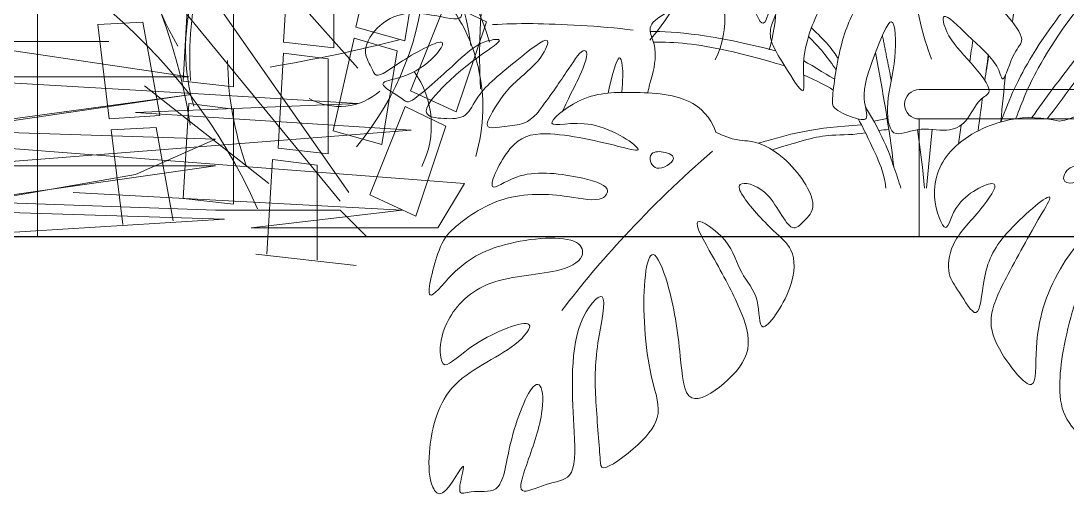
# Model space of a CAD drawing. Header units: metres. Extents: x -44 to 358, y -286 to 66.
# Drawn here: x 193.536 to 194.603, y 25.735 to 26.221 of the extents above; entities that cross this region are included whole.
import ezdxf

# ---------------------------------------------------------------- set-up
doc = ezdxf.new("R2010")
doc.units = ezdxf.units.M
doc.header["$LTSCALE"] = 0.3
for name, color, linetype, lineweight in [('A-WALL', 7, 'Continuous', 30), ('EL0', 7, 'Continuous', 15), ('EL1', 150, 'Continuous', 13)]:
    doc.layers.add(name, color=color, linetype=linetype, lineweight=lineweight)
doc.layers.add('matas', color=74, linetype='Continuous', lineweight=0, transparency=0.6)

# ---------------------------------------------------------------- blocks, each defined once
blk = doc.blocks.new('A$C87c00ffc')
for p, q in [((492.59, 283.73), (488.24, 315.85)), ((497.72, 283.73), (501.05, 315.93)), ((492.59, 283.73), (494.36, 265.57)), ((497.72, 283.73), (495.97, 265.57))]:
    blk.add_line(p, q)
for points, knots in [([(439.12, 549.59), (431.7, 550.49), (414.59, 557.91), (379.45, 543.37), (343.43, 498.39), (348.65, 490.14), (348.64, 473.45), (362.06, 490.4), (404.83, 516.27), (423.32, 513.62), (388.08, 497.52), (340.24, 462.65), (343.36, 430.48), (358.06, 392.87), (365.53, 449.03), (385.96, 476.15), (438.91, 497.31), (412.17, 479.93), (378.91, 437.14), (359.61, 403.75), (363.73, 387.17), (374.1, 371.2), (394.29, 338.08), (386.72, 378.58), (404.63, 424.13), (427.56, 457.43), (457.57, 477.55), (463.27, 462.97), (437.86, 427.35), (421.83, 393.49), (414.82, 343.8), (415.4, 333.56), (432.23, 325.97), (448.26, 322.29), (439.07, 345.51), (449.74, 375.77), (468.79, 424.79), (470.78, 372.45), (460.8, 342.82), (463.91, 305.92), (488.91, 319.22), (513.27, 312.9), (531.7, 321.45), (539.72, 342.58), (555.79, 347.73), (533.05, 375.04), (513.11, 395.58), (507.22, 421.2), (534.3, 393.46), (558.04, 373.18), (561.64, 351.62), (570.14, 383.83), (582.52, 392.67), (563.69, 416.35), (542.8, 437.18), (497.79, 453.25), (485.03, 483.05), (526.85, 469.79), (548.92, 437.01), (574.33, 428.1), (602.5, 410.33), (585.76, 442.47), (596.65, 468.44), (571.24, 493.62), (514.74, 502.26), (487.59, 505.11), (503.46, 517.29), (542.39, 516.82), (587.29, 510.82), (593.12, 484.16), (603.21, 510.47), (592.83, 533.29), (558.99, 547.31), (530.2, 539.06), (503.07, 528.71), (512.92, 540.41), (541.93, 555.43), (577.02, 549.5), (596.72, 544.81), (581.21, 560.85), (568.23, 577.87), (541.4, 572.58), (520.6, 556.69), (499.73, 554.25), (505.62, 567.4), (522.15, 567.63), (533.66, 572.27), (519.38, 584), (496.94, 580.37), (466.04, 564.92), (457.59, 550.69), (445.43, 548.83), (439.12, 549.59)], [0, 0, 0, 0, 0.272521, 0.61855, 1.026394, 1.192935, 1.373325, 1.583339, 1.9963, 2.158541, 2.458742, 2.891853, 3.208193, 3.472928, 3.811764, 4.178448, 4.525299, 4.739065, 5.174252, 5.51633, 5.7271, 5.990861, 6.266567, 6.538183, 6.943359, 7.314068, 7.614468, 7.771844, 8.129865, 8.498944, 8.884728, 9.049159, 9.286346, 9.47219, 9.701249, 10.048995, 10.367124, 10.677452, 11.030106, 11.315684, 11.566919, 11.848468, 12.088341, 12.348553, 12.53216, 12.831125, 13.15869, 13.363684, 13.654521, 13.99651, 14.174586, 14.447695, 14.655377, 14.931311, 15.249212, 15.638952, 15.874957, 16.182013, 16.541093, 16.844997, 17.094034, 17.360619, 17.651149, 17.956542, 18.395052, 18.635436, 18.818014, 19.179488, 19.551909, 19.764638, 19.996721, 20.274044, 20.596394, 20.919591, 21.172562, 21.321779, 21.643989, 21.990527, 22.180985, 22.396993, 22.657452, 22.930066, 23.230174, 23.44332, 23.600695, 23.833449, 23.99288, 24.188392, 24.459049, 24.785503, 25.006091, 25.237614, 25.237614, 25.237614, 25.237614]), ([(453.95, 536.14), (462.98, 519.88), (480, 488.08), (488.26, 408.92), (496.62, 387.32), (500.3, 376.28)], [0, 0, 0, 0, 0.418275, 0.908358, 1.239242, 1.239242, 1.239242, 1.239242]), ([(256.75, 347.4), (257.9, 353.38), (262.39, 366.74), (263.67, 377.33), (262.41, 389.03), (260.93, 393.29), (255.67, 406.46), (274.46, 416.69), (287.67, 428.31), (286.08, 442.38), (271.97, 465.49), (264.34, 447.87), (252.19, 430.35), (251.82, 450.04), (256.96, 477.52), (229.07, 482.16), (210.22, 483.86), (225.35, 466.89), (228.6, 455.22), (221.62, 438.51), (215.44, 444.47), (214.2, 468.72), (195.55, 488.66), (175.43, 483.31), (153.55, 481.7), (181.49, 468.56), (188.78, 448.15), (187.87, 432.44), (179.49, 437.01), (174.33, 454.79), (152.1, 475.65), (132.19, 479.32), (104.73, 467.58), (90.46, 457.28), (115.73, 462.72), (136.38, 453.68), (146.9, 440.66), (155.14, 428), (153.47, 415.69), (139.82, 420.55), (129.38, 420.5), (116.01, 436.04), (104.41, 446.89), (86.26, 446.17), (79.2, 444.35), (68.26, 434.64), (66.77, 429.99), (82.01, 426.06), (97.55, 421.2), (97.28, 410.76), (85.68, 410.81), (51.79, 419.42), (26.19, 408.2), (10.07, 384.22), (19.51, 370.41), (23.18, 357.96), (44.48, 375.61), (87.77, 398.35), (72.83, 375.52), (49.37, 359.9), (20.74, 356.87), (44.22, 344.27), (49.7, 338.53), (58.44, 342.69), (94.73, 375.54), (111.76, 391.52), (136.68, 395.42), (109.44, 377.71), (81.91, 355.34), (59.22, 327.78), (82.51, 324.85), (102.36, 325.35), (110.01, 347.8), (141.05, 372.48), (176.06, 401.15), (164.91, 373.27), (135.86, 353.39), (124.2, 333.13), (118.58, 321.4), (118.56, 316.45), (129.92, 318.38), (146.57, 319.99), (153.31, 322.41), (160.76, 328.31), (163.39, 331.95)], [-17.595106, -17.595106, -17.595106, -17.595106, -17.524917, -17.223766, -17.223766, -17.075247, -16.887617, -16.641986, -16.413191, -16.204658, -15.95576, -15.74662, -15.528546, -15.333474, -15.052816, -14.77351, -14.57988, -14.358687, -14.147918, -13.938374, -13.821655, -13.547143, -13.27157, -13.01315, -12.81607, -12.563087, -12.288014, -12.099129, -11.971291, -11.730476, -11.426743, -11.179075, -10.866032, -10.696318, -10.46227, -10.189439, -9.961715, -9.744248, -9.581787, -9.392495, -9.20971, -8.964162, -8.738549, -8.512097, -8.353293, -8.143892, -8.047721, -7.835944, -7.61053, -7.468557, -7.300535, -6.971001, -6.674921, -6.395291, -6.176973, -6.017012, -5.734624, -5.391437, -5.188963, -4.86482, -4.63148, -4.395972, -4.238404, -4.085507, -3.695271, -3.399704, -3.196214, -2.945631, -2.574954, -2.29286, -2.071797, -1.830357, -1.580742, -1.205135, -0.892568, -0.672585, -0.330016, 0, 0, 0.122104, 0.295807, 0.528462, 0.680898, 0.886535, 0.886535, 0.886535, 0.886535]), ([(559.96, 322.53), (567.23, 342.37), (584.33, 381.38), (623.77, 432.78), (646.93, 454.87)], [0, 0, 0, 0, 0.4458417, 0.9945318, 0.9945318, 0.9945318, 0.9945318]), ([(572.94, 325.31), (578.3, 340.17), (589.86, 369.76), (625.99, 422.77), (647.98, 445.62)], [0, 0, 0, 0, 0.3855041, 0.9316568, 0.9316568, 0.9316568, 0.9316568]), ([(569.8, 408.29), (570.3, 411.59), (571.26, 417.88), (572.32, 424.5), (572.83, 427.63)], [0.49949551, 0.49949551, 0.49949551, 0.49949551, 0.55037512, 0.59413982, 0.59413982, 0.59413982, 0.59413982]), ([(586.47, 326.17), (598.35, 342.8), (622.79, 375.58), (645.21, 403.51), (656.64, 417.3)], [0, 0, 0, 0, 0.4384864, 0.848948, 0.848948, 0.848948, 0.848948]), ([(123.35, 406.03), (134.97, 406.6), (158.23, 407.65), (215.8, 404.92), (244.33, 401.31)], [0, 0, 0, 0, 0.3308197, 0.8509422, 0.8509422, 0.8509422, 0.8509422]), ([(599.65, 325.12), (613.16, 342.66), (639.44, 378.31), (653.66, 398.78), (660.71, 409.05)], [0, 0, 0, 0, 0.4563858, 0.7988091, 0.7988091, 0.7988091, 0.7988091]), ([(397.23, 403.23), (402.83, 398.06), (412.82, 387.91), (418.09, 380.47), (420.32, 376.82)], [0.6827404, 0.6827404, 0.6827404, 0.6827404, 0.8275586, 0.9742991, 0.9742991, 0.9742991, 0.9742991]), ([(261.67, 391.01), (279.84, 391.13), (311.23, 388.59), (363.16, 373.99), (374.27, 370.68)], [0, 0, 0, 0, 0.4134617, 0.6786273, 0.6786273, 0.6786273, 0.6786273]), ([(183.78, 331.92), (191.26, 348.62), (197.5, 358.52), (206.94, 382.86), (199.38, 384.91), (186.11, 363.41), (172.58, 344.45), (162.96, 331.38)], [20.292188, 20.292188, 20.292188, 20.292188, 20.514999, 20.811649, 20.917432, 21.206824, 21.559474, 21.559474, 21.559474, 21.559474]), ([(234.43, 347.86), (235.42, 358.39), (235.49, 370.28), (232.08, 384.1), (226, 362.48), (222.72, 347.23)], [18.5036998, 18.5036998, 18.5036998, 18.5036998, 18.7031105, 18.8551371, 19.1308175, 19.1308175, 19.1308175, 19.1308175]), ([(610, 323.16), (624.18, 324.86), (633.51, 336.64), (650.2, 353.43), (667.48, 361.86), (676.49, 364.73)], [0, 0, 0, 0, 0.290679, 0.6272273, 0.9893973, 0.9893973, 0.9893973, 0.9893973]), ([(315.14, 313.83), (313.03, 321.48), (297.24, 345.52), (242.06, 348.68), (200.41, 347.08), (160.46, 313.4), (210.07, 329.07), (259.69, 294.04), (229.28, 302.45), (168.52, 316.58), (137.83, 306.6), (114.34, 255.81), (147.12, 282.16), (193.26, 276.91), (226.31, 267.78), (217.3, 252.69), (185.63, 260.11), (132.26, 262.68), (88.48, 231.57), (77.28, 216.79), (62.11, 158.18), (91.82, 198.57), (129.21, 220.57), (197.61, 226.51), (203.56, 204.58), (176.34, 190.81), (115.5, 190.3), (81.15, 152.77), (77.21, 123.96), (82.42, 108.12), (105.61, 135.09), (166.77, 158.53), (140.59, 124.2), (80.05, 101.89), (67.33, 40.6), (69.33, 10.34), (81.27, -3.65), (105.96, 45.15), (90.36, -0.88), (106.31, 7.39), (132.85, 1.22), (135.66, 46.39), (156.05, 98.8), (166.9, 96.53), (167.49, 68.75), (153.51, 31.43), (142.89, -0.8), (170.3, 13.23), (195.17, 15.33), (193.87, 59.84), (187.52, 144.95), (225.45, 187.07), (210.98, 126.46), (211.38, 86.17), (215.86, 34.78), (216.63, 20.38), (251.51, 45.62), (271.25, 72.21), (254.93, 108.98), (251.21, 185.88), (260.92, 218.12), (277.15, 178.88), (285, 126.13), (288.12, 74.49), (325.05, 97.73), (348.45, 126.21), (336.12, 164.29), (315.3, 202.29), (288.97, 248.17), (329, 220.42), (334.81, 192.3), (353.96, 173.18), (350.6, 131.42), (384.12, 181.08), (383.01, 213.89), (364.29, 228.29), (338.21, 256.56), (332.17, 272.33), (362.44, 266.74), (378.24, 224.28), (391.2, 237.93), (405.58, 251.6), (375.79, 295.38), (343.62, 308.34), (331.39, 305.84), (315.14, 313.83)], [0, 0, 0, 0, 0.329218, 0.757468, 1.160089, 1.480078, 1.822895, 2.219441, 2.444136, 2.919987, 3.261842, 3.612163, 3.889341, 4.314259, 4.623072, 4.796989, 5.116217, 5.554582, 5.966015, 6.249301, 6.61593, 6.91665, 7.341384, 7.801113, 8.00921, 8.304439, 8.764215, 9.169476, 9.481066, 9.656716, 9.98722, 10.398763, 10.669358, 11.146051, 11.594871, 11.918025, 12.100707, 12.418803, 12.693997, 12.87724, 13.147748, 13.524383, 13.956176, 14.084265, 14.370342, 14.770623, 15.045308, 15.314396, 15.587718, 15.948275, 16.514888, 16.834797, 17.205471, 17.623549, 18.03975, 18.197129, 18.548735, 18.881295, 19.242325, 19.773724, 20.03098, 20.341095, 20.809268, 21.167745, 21.490883, 21.843548, 22.192794, 22.612875, 22.945522, 23.258419, 23.585583, 23.895071, 24.175614, 24.548243, 24.885315, 25.165699, 25.536718, 25.720179, 25.99594, 26.360883, 26.55784, 26.794835, 27.198246, 27.54421, 27.778398, 27.778398, 27.778398, 27.778398]), ([(443.77, 335.02), (450.94, 324.11), (462.89, 299.67), (466.05, 290.09), (468.05, 283.73)], [1.518032, 1.518032, 1.518032, 1.518032, 1.7966685, 2.047222, 2.047222, 2.047222, 2.047222]), ([(437.44, 325.01), (440.81, 319.16), (448.63, 302.76), (453.92, 292.09), (457.06, 283.73)], [1.3462296, 1.3462296, 1.3462296, 1.3462296, 1.5073981, 1.7973206, 1.7973206, 1.7973206, 1.7973206]), ([(838.52, 259.69), (850.67, 257.1), (868.32, 251.99), (889.38, 232.65), (891.8, 190.28), (896.7, 157.68), (887.58, 174.38), (843.59, 196.06), (810.05, 218.57), (758.62, 228.28), (761.01, 212.76), (778.5, 196.11), (835.74, 180.75), (889.25, 166.4), (907.62, 137.3), (908.93, 114.31), (906.31, 76.8), (899.99, 103.23), (880.46, 113.73), (852.63, 134.42), (812.1, 147.56), (810.97, 128.84), (840.26, 105.39), (878.87, 79.89), (894.81, 58.75), (877.7, 36.83), (875.87, 4.88), (821.86, 11.45), (798.61, -0.16), (786.46, -0.59), (770.18, 28.88), (769.93, 82.73), (774.77, 130.28), (759.66, 146.69), (744.83, 103.07), (742.03, 29.39), (756.05, 2.07), (731.39, 8.03), (710.57, 11.13), (705.35, 34.55), (705.35, 90.36), (709.84, 169.02), (721.23, 209.01), (685.58, 213.68), (673.36, 149.67), (662.54, 70.51), (688.35, 18.97), (632.98, 46.18), (612.65, 69.07), (608.2, 101.58), (620.36, 167.17), (646.12, 221.93), (642.59, 238.45), (603.16, 192.94), (587.61, 136.34), (592.24, 81.78), (557.31, 125.18), (547.24, 154.58), (566.05, 192.32), (592.53, 239.87), (609.89, 268.42), (558.14, 224.65), (544.31, 193.43), (541.88, 146.08), (523.52, 178.4), (513.32, 190.9), (516.29, 220.13), (540.99, 243.74), (565.64, 278.96), (518.03, 256), (514.22, 219.78), (497.24, 262.64), (514.4, 303.89), (566.67, 328.63), (596.03, 326.37), (610, 323.16)], [-23.698064, -23.698064, -23.698064, -23.698064, -23.386206, -23.106144, -22.727417, -22.459126, -22.291716, -21.901343, -21.51238, -21.148949, -20.99171, -20.728806, -20.292728, -19.874337, -19.569676, -19.280216, -19.004898, -18.795933, -18.52885, -18.183044, -17.849833, -17.676, -17.336953, -16.943739, -16.684543, -16.407038, -16.126198, -15.741349, -15.454623, -15.286428, -14.986918, -14.560468, -14.173996, -13.987108, -13.653098, -13.147476, -12.900307, -12.664931, -12.412601, -12.16692, -11.744306, -11.230171, -10.908718, -10.662484, -10.238546, -9.708156, -9.384692, -9.024071, -8.703412, -8.399909, -7.930399, -7.494603, -7.35244, -6.968179, -6.497507, -6.180056, -5.843425, -5.524635, -5.169913, -4.73486, -4.518019, -4.13118, -3.756282, -3.454479, -3.189378, -2.949438, -2.670603, -2.320763, -2.045817, -1.714493, -1.447399, -1.151585, -0.778976, -0.367231, 0, 0, 0, 0]), ([(351.48, 304.17), (354.85, 305.12), (380.26, 312.32), (399.02, 317.61), (440.26, 319.88)], [0.4498377, 0.4498377, 0.4498377, 0.4498377, 0.5059699, 1.1186425, 1.1186425, 1.1186425, 1.1186425]), ([(363.47, 298.54), (389.47, 306.29), (406.9, 312.39), (434.27, 311.23), (443.62, 313.25)], [0.4751461, 0.4751461, 0.4751461, 0.4751461, 0.8443808, 1.0735185, 1.0735185, 1.0735185, 1.0735185]), ([(182.94, 160.58), (199.97, 182.8), (235.84, 225.92), (285.93, 274.7), (312.38, 297.42)], [0, 0, 0, 0, 0.532303, 1.126379, 1.126379, 1.126379, 1.126379]), ([(264.54, 282.81), (260.05, 283.85), (256.03, 295.33), (267.72, 298.3), (285.82, 292.12), (269.84, 281.58), (264.54, 282.81)], [0, 0, 0, 0, 0.1995846, 0.3811315, 0.5828697, 0.8183447, 0.8183447, 0.8183447, 0.8183447]), ([(457.06, 283.73), (457.97, 281.05), (459.57, 275.61), (460.83, 268.93), (461.27, 265.57)], [0, 0, 0, 0, 0.1631028, 0.3417599, 0.3417599, 0.3417599, 0.3417599]), ([(468.05, 283.73), (469.2, 280.68), (471.36, 274.53), (473.17, 268.57), (474.02, 265.57)], [0, 0, 0, 0, 0.1750683, 0.3462509, 0.3462509, 0.3462509, 0.3462509]), ([(614.96, 271.43), (612.18, 274.07), (618.09, 288.12), (636.48, 281.93), (637.75, 272.81), (618.51, 268.07), (614.96, 271.43)], [0, 0, 0, 0, 0.1986549, 0.4213086, 0.5547441, 0.8077649, 0.8077649, 0.8077649, 0.8077649])]:
    blk.add_open_spline(points, degree=3, knots=knots)
for points, degree in [([(258.84, 400.11), (279, 400.38), (313.5, 397.39), (366.56, 383.49)], 3), ([(394.73, 395.87), (403.75, 387), (412.09, 377.1), (418.48, 366.88)], 3), ([(458.24, 396.83), (461.74, 379.14), (465.85, 358.25)], 2), ([(535.9, 392.78), (535.02, 386.54), (534.14, 380.31), (533.27, 374.1)], 3), ([(452.36, 382.11), (458.52, 348.4), (464.2, 317.07), (468.05, 283.73)], 3), ([(546.21, 358.17), (547.19, 365.36), (548.17, 372.58), (549.15, 379.82)], 3), ([(546.21, 358.17), (547.26, 365.1), (548.39, 372.18), (549.57, 379.35)], 3), ([(390.63, 374.9), (398.92, 370.57), (414.46, 360.42), (417.27, 359.18)], 3), ([(390.54, 362.92), (402.36, 357.25), (409.68, 354.15), (416.04, 349.8)], 3), ([(559.96, 322.53), (561.25, 336.59), (562.47, 349.53), (563.92, 362.79)], 3), ([(540.36, 314.75), (541.61, 324.09), (542.88, 333.51), (544.16, 342.99)], 3), ([(450.99, 322.95), (454.79, 323.9), (458.57, 324.71), (462.28, 325.32)], 3), ([(455.1, 315.17), (458, 315.51), (460.89, 315.75), (463.74, 315.86)], 3), ([(525.76, 319.8), (525.01, 314.35), (524.28, 308.96), (523.56, 303.65)], 3)]:
    blk.add_open_spline(points, degree=degree)
blk = doc.blocks.new('A$C65AF79D4')
at = {"layer": 'matas'}
for p, q in [((915.5, 191.8), (1115.8, 477.7)), ((907.9, 369.1), (885.3, 468.5)), ((839, 454.7), (855.7, 354.4)), ((931.6, 448.7), (931.6, 347)), ((985.5, 352.9), (979.5, 454.7)), ((906, 325.2), (982.2, 411)), ((1039.4, 406.8), (1039.4, 305.1)), ((1093.3, 311), (1087.3, 412.8)), ((811.7, 395.5), (768.1, 374.7)), ((849.5, 300.8), (811.7, 395.5)), ((925, 182.3), (1096.7, 391.9)), ((768.1, 374.7), (800.3, 278.1)), ((1136.5, 374.5), (1118.3, 274.3)), ((1184.8, 371.8), (1136.5, 374.5)), ((1172.5, 270.6), (1184.8, 371.8)), ((855.7, 354.4), (907.9, 369.1)), ((909.9, 357.3), (863.6, 343.5)), ((932.5, 257.9), (909.9, 357.3)), ((931.6, 347), (985.5, 352.9)), ((1344.6, 353.8), (1087.1, 315.7)), ((1173, 353.8), (1344.6, 353.8)), ((863.6, 343.5), (880.3, 243.1)), ((985.5, 341), (937.6, 335)), ((991.5, 239.2), (985.5, 341)), ((937.6, 335), (937.6, 233.2)), ((1392.3, 315.7), (1058.5, 296.6)), ((1087.1, 315.7), (1392.3, 315.7)), ((1001.3, 201.4), (1134.8, 306.2)), ((1039.4, 305.1), (1093.3, 311)), ((800.3, 278.1), (849.5, 300.8)), ((1058.5, 296.6), (906, 287.1)), ((1363.7, 258.5), (1087.1, 296.6)), ((1087.1, 296.6), (1411.4, 249)), ((855.2, 283.8), (811.6, 262.9)), ((893.1, 189.1), (855.2, 283.8)), ((906, 287.1), (1144.4, 277.6)), ((1087.3, 287.1), (1039.4, 281.1)), ((1039.4, 281.1), (1039.4, 179.3)), ((1093.3, 185.3), (1087.3, 287.1)), ((1144.4, 277.6), (848.7, 258.5)), ((1118.3, 274.3), (1172.5, 270.6)), ((811.6, 262.9), (843.8, 166.4)), ((848.7, 258.5), (1335.1, 220.4)), ((1058.5, 249), (1363.7, 258.5)), ((1122.1, 261.5), (1103.9, 161.4)), ((1170.3, 258.8), (1122.1, 261.5)), ((1158, 157.6), (1170.3, 258.8)), ((1411.4, 249), (791.5, 201.4)), ((880.3, 243.1), (932.5, 257.9)), ((1144.4, 210.9), (1058.5, 249)), ((937.6, 233.2), (991.5, 239.2)), ((997.5, 227.2), (949.5, 221.2)), ((1003.5, 125.5), (997.5, 227.2)), ((949.5, 221.2), (949.5, 119.5)), ((1335.1, 220.4), (1058.5, 220.4)), ((1058.5, 220.4), (1325.6, 182.3)), ((1363.7, 172.8), (1144.4, 210.9)), ((791.5, 201.4), (820.1, 153.7)), ((858.3, 172.8), (1211.1, 191.8)), ((843.8, 166.4), (893.1, 189.1)), ((1039.4, 179.3), (1093.3, 185.3)), ((1325.6, 182.3), (1058.5, 172.8)), ((1020.4, 153.7), (858.3, 172.8)), ((925, 172.8), (896.4, 144.2)), ((1058.5, 172.8), (925, 172.8)), ((1049, 163.2), (1363.7, 172.8)), ((1354.2, 144.2), (1049, 163.2)), ((820.1, 153.7), (1020.4, 153.7)), ((896.4, 144.2), (1354.2, 144.2)), ((907.6, 113.5), (1015.4, 125.5))]:
    blk.add_line(p, q, dxfattribs=at)
for centre, radius, start, end in [((837.4, 559.2), 318.7, 74.0729, 219.8422), ((185.5, 338), 590, 356.5728, 51.6083), ((1152.1, 444.9), 318.7, 74.0729, 219.8422), ((1669.1, 176.4), 590, 116.4241, 171.4596), ((1205.9, 317.5), 382.4, 312.6343, 98.4037), ((644.8, 397.4), 187.6, 136.8228, 196.318), ((1553.3, -63.7), 590, 101.1762, 156.2117), ((761, 541.7), 389.2, 330.287, 352.9239), ((1050.2, 269.5), 297.4, 134.0084, 163.6893), ((1130.3, 302.6), 348.7, 153.363, 172.3022), ((611.7, 378.1), 99.3, 144.439, 206.3898), ((737.5, 337.7), 348.7, 355.7302, 14.6694), ((959.5, 283.1), 187.6, 136.8228, 196.318), ((866.8, 346.1), 223.8, 343.9649, 14.4978), ((1303.1, 2112.7), 1812, 255.893, 260.366), ((696.9, 336.8), 348.7, 340.4823, 359.4215), ((926.4, 263.7), 99.3, 144.439, 206.3898), ((925.7, 349.8), 65.8, 228.5624, 299.3316)]:
    blk.add_arc(centre, radius, start, end, dxfattribs=at)

msp = doc.modelspace()

# ---------------------------------------------------------------- linework, layer by layer
at = {"layer": 'A-WALL'}
msp.add_line((177.8146346, 26.0012153), (213.4455178, 26.0012153), dxfattribs=at)
at = {"layer": 'EL0'}
msp.add_line((193.5526966, 26.0012153), (193.5526966, 30.3012153), dxfattribs=at)
at = {"layer": 'EL1'}
for p, q in [((194.4526966, 26.1512153), (199.8417742, 26.1512153)), ((194.4526966, 26.0012153), (194.4526966, 26.1212153)), ((194.4526966, 26.1212153), (199.8417742, 26.1212153))]:
    msp.add_line(p, q, dxfattribs=at)
msp.add_arc((194.4526966, 26.1362153), 0.015, 90, 270, dxfattribs=at)

# ---------------------------------------------------------------- block references
at = {"layer": 'matas'}
for name, p, xscale, yscale, zscale in [('A$C65AF79D4', (194.7418276, 25.8637553), -0.0009516181409652221, 0.0009516181409652221, 0.0009516181409652221), ('A$C87c00ffc', (193.8705211, 25.7350068), 0.001188305693559488, 0.001188305693559488, 0.001188305693559488)]:
    msp.add_blockref(name, p, dxfattribs=dict(at, xscale=xscale, yscale=yscale, zscale=zscale))

doc.saveas('drawing.dxf')
